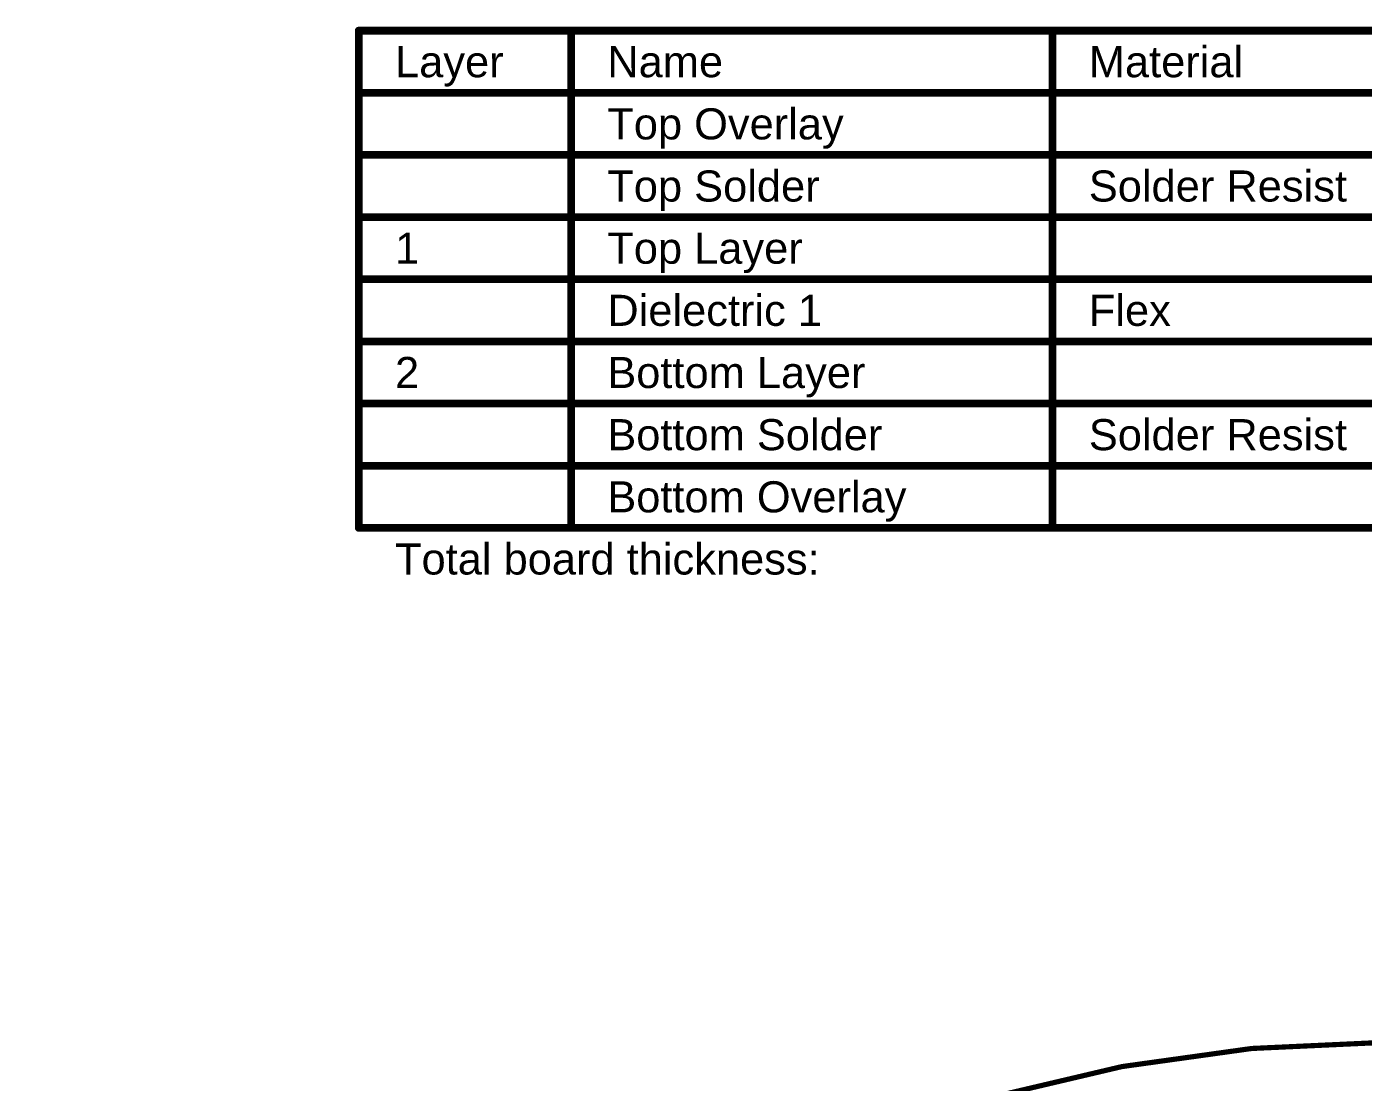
# Model space of a CAD drawing. Header units: inches. Extents: x 3 to 457, y -41 to 239.
# Drawn here: x 255.1 to 320.7, y 126.2 to 177.9 of the extents above; entities that cross this region are included whole.
import ezdxf

# ---------------------------------------------------------------- set-up
doc = ezdxf.new("R2010")
doc.units = ezdxf.units.IN
doc.layers.add('Fabrication', color=76, linetype='Continuous')
doc.styles.add('Arial', font='', dxfattribs={"height": 0.2})
doc.styles.get('Arial').set_extended_font_data('Arial')

msp = doc.modelspace()

# ---------------------------------------------------------------- linework, layer by layer
at = {"layer": 'Fabrication'}
for points in [[(271.414, 177.724, 0.381, 0.381, 0), (384.922, 177.724, 0.381, 0.381, 0)], [(271.414, 153.34, 0.381, 0.381, 0), (271.414, 177.724, 0.381, 0.381, 0)], [(281.825, 153.34, 0.381, 0.381, 0), (281.825, 177.724, 0.381, 0.381, 0)], [(305.441, 153.34, 0.381, 0.381, 0), (305.441, 177.724, 0.381, 0.381, 0)], [(271.414, 174.676, 0.381, 0.381, 0), (384.922, 174.676, 0.381, 0.381, 0)], [(271.414, 171.628, 0.381, 0.381, 0), (281.825, 171.628, 0.381, 0.381, 0)], [(281.825, 171.628, 0.381, 0.381, 0), (305.441, 171.628, 0.381, 0.381, 0)], [(305.441, 171.628, 0.381, 0.381, 0), (327.279, 171.628, 0.381, 0.381, 0)], [(271.414, 168.58, 0.381, 0.381, 0), (281.825, 168.58, 0.381, 0.381, 0)], [(281.825, 168.58, 0.381, 0.381, 0), (305.441, 168.58, 0.381, 0.381, 0)], [(305.441, 168.58, 0.381, 0.381, 0), (327.279, 168.58, 0.381, 0.381, 0)], [(271.414, 165.532, 0.381, 0.381, 0), (281.825, 165.532, 0.381, 0.381, 0)], [(281.825, 165.532, 0.381, 0.381, 0), (305.441, 165.532, 0.381, 0.381, 0)], [(305.441, 165.532, 0.381, 0.381, 0), (327.279, 165.532, 0.381, 0.381, 0)], [(271.414, 162.484, 0.381, 0.381, 0), (281.825, 162.484, 0.381, 0.381, 0)], [(281.825, 162.484, 0.381, 0.381, 0), (305.441, 162.484, 0.381, 0.381, 0)], [(305.441, 162.484, 0.381, 0.381, 0), (327.279, 162.484, 0.381, 0.381, 0)], [(271.414, 159.436, 0.381, 0.381, 0), (281.825, 159.436, 0.381, 0.381, 0)], [(281.825, 159.436, 0.381, 0.381, 0), (305.441, 159.436, 0.381, 0.381, 0)], [(305.441, 159.436, 0.381, 0.381, 0), (327.279, 159.436, 0.381, 0.381, 0)], [(271.414, 156.388, 0.381, 0.381, 0), (281.825, 156.388, 0.381, 0.381, 0)], [(281.825, 156.388, 0.381, 0.381, 0), (305.441, 156.388, 0.381, 0.381, 0)], [(305.441, 156.388, 0.381, 0.381, 0), (327.279, 156.388, 0.381, 0.381, 0)], [(271.414, 153.34, 0.381, 0.381, 0), (281.825, 153.34, 0.381, 0.381, 0)], [(281.825, 153.34, 0.381, 0.381, 0), (305.441, 153.34, 0.381, 0.381, 0)], [(305.441, 153.34, 0.381, 0.381, 0), (327.279, 153.34, 0.381, 0.381, 0)], [(252.102, 58.591, 0.254, 0.254, -0.41422), (321.623, 128.11, 0.254, 0.254, 0)]]:
    msp.add_lwpolyline(points, format="xyseb", dxfattribs=at)
for points in [[(271.318, 177.724, 0.191, 0.191, 1), (271.509, 177.724, 0.191, 0.191, 1)], [(271.318, 177.724, 0.191, 0.191, 1), (271.509, 177.724, 0.191, 0.191, 1)], [(281.73, 177.724, 0.191, 0.191, 1), (281.921, 177.724, 0.191, 0.191, 1)], [(305.346, 177.724, 0.191, 0.191, 1), (305.536, 177.724, 0.191, 0.191, 1)], [(271.318, 174.676, 0.191, 0.191, 1), (271.509, 174.676, 0.191, 0.191, 1)], [(271.318, 171.628, 0.191, 0.191, 1), (271.509, 171.628, 0.191, 0.191, 1)], [(281.73, 171.628, 0.191, 0.191, 1), (281.921, 171.628, 0.191, 0.191, 1)], [(281.73, 171.628, 0.191, 0.191, 1), (281.921, 171.628, 0.191, 0.191, 1)], [(305.346, 171.628, 0.191, 0.191, 1), (305.536, 171.628, 0.191, 0.191, 1)], [(305.346, 171.628, 0.191, 0.191, 1), (305.536, 171.628, 0.191, 0.191, 1)], [(271.318, 168.58, 0.191, 0.191, 1), (271.509, 168.58, 0.191, 0.191, 1)], [(281.73, 168.58, 0.191, 0.191, 1), (281.921, 168.58, 0.191, 0.191, 1)], [(281.73, 168.58, 0.191, 0.191, 1), (281.921, 168.58, 0.191, 0.191, 1)], [(305.346, 168.58, 0.191, 0.191, 1), (305.536, 168.58, 0.191, 0.191, 1)], [(305.346, 168.58, 0.191, 0.191, 1), (305.536, 168.58, 0.191, 0.191, 1)], [(271.318, 165.532, 0.191, 0.191, 1), (271.509, 165.532, 0.191, 0.191, 1)], [(281.73, 165.532, 0.191, 0.191, 1), (281.921, 165.532, 0.191, 0.191, 1)], [(281.73, 165.532, 0.191, 0.191, 1), (281.921, 165.532, 0.191, 0.191, 1)], [(305.346, 165.532, 0.191, 0.191, 1), (305.536, 165.532, 0.191, 0.191, 1)], [(305.346, 165.532, 0.191, 0.191, 1), (305.536, 165.532, 0.191, 0.191, 1)], [(271.318, 162.484, 0.191, 0.191, 1), (271.509, 162.484, 0.191, 0.191, 1)], [(281.73, 162.484, 0.191, 0.191, 1), (281.921, 162.484, 0.191, 0.191, 1)], [(281.73, 162.484, 0.191, 0.191, 1), (281.921, 162.484, 0.191, 0.191, 1)], [(305.346, 162.484, 0.191, 0.191, 1), (305.536, 162.484, 0.191, 0.191, 1)], [(305.346, 162.484, 0.191, 0.191, 1), (305.536, 162.484, 0.191, 0.191, 1)], [(271.318, 159.436, 0.191, 0.191, 1), (271.509, 159.436, 0.191, 0.191, 1)], [(281.73, 159.436, 0.191, 0.191, 1), (281.921, 159.436, 0.191, 0.191, 1)], [(281.73, 159.436, 0.191, 0.191, 1), (281.921, 159.436, 0.191, 0.191, 1)], [(305.346, 159.436, 0.191, 0.191, 1), (305.536, 159.436, 0.191, 0.191, 1)], [(305.346, 159.436, 0.191, 0.191, 1), (305.536, 159.436, 0.191, 0.191, 1)], [(271.318, 156.388, 0.191, 0.191, 1), (271.509, 156.388, 0.191, 0.191, 1)], [(281.73, 156.388, 0.191, 0.191, 1), (281.921, 156.388, 0.191, 0.191, 1)], [(281.73, 156.388, 0.191, 0.191, 1), (281.921, 156.388, 0.191, 0.191, 1)], [(305.346, 156.388, 0.191, 0.191, 1), (305.536, 156.388, 0.191, 0.191, 1)], [(305.346, 156.388, 0.191, 0.191, 1), (305.536, 156.388, 0.191, 0.191, 1)], [(271.318, 153.34, 0.191, 0.191, 1), (271.509, 153.34, 0.191, 0.191, 1)], [(271.318, 153.34, 0.191, 0.191, 1), (271.509, 153.34, 0.191, 0.191, 1)], [(281.73, 153.34, 0.191, 0.191, 1), (281.921, 153.34, 0.191, 0.191, 1)], [(281.73, 153.34, 0.191, 0.191, 1), (281.921, 153.34, 0.191, 0.191, 1)], [(281.73, 153.34, 0.191, 0.191, 1), (281.921, 153.34, 0.191, 0.191, 1)], [(305.346, 153.34, 0.191, 0.191, 1), (305.536, 153.34, 0.191, 0.191, 1)], [(305.346, 153.34, 0.191, 0.191, 1), (305.536, 153.34, 0.191, 0.191, 1)], [(305.346, 153.34, 0.191, 0.191, 1), (305.536, 153.34, 0.191, 0.191, 1)]]:
    msp.add_lwpolyline(points, format="xyseb", close=True, dxfattribs=at)

# ---------------------------------------------------------------- texts
at = {"layer": 'Fabrication', "style": 'Arial'}
for s, p in [('Material', (307.219, 175.438)), ('Layer', (273.192, 175.438)), ('Name', (283.603, 175.438)), ('Top Overlay', (283.603, 172.39)), ('Top Solder', (283.603, 169.342)), ('Solder Resist', (307.219, 169.342)), ('1', (273.192, 166.294)), ('Top Layer', (283.603, 166.294)), ('Dielectric 1', (283.603, 163.246)), ('Flex', (307.219, 163.246)), ('2', (273.192, 160.198)), ('Bottom Layer', (283.603, 160.198)), ('Bottom Solder', (283.603, 157.15)), ('Solder Resist', (307.219, 157.15)), ('Bottom Overlay', (283.603, 154.102)), ('Total board thickness:', (273.192, 151.054))]:
    msp.add_text(s, height=1.524, dxfattribs=at).set_placement(p)

doc.saveas('drawing.dxf')
